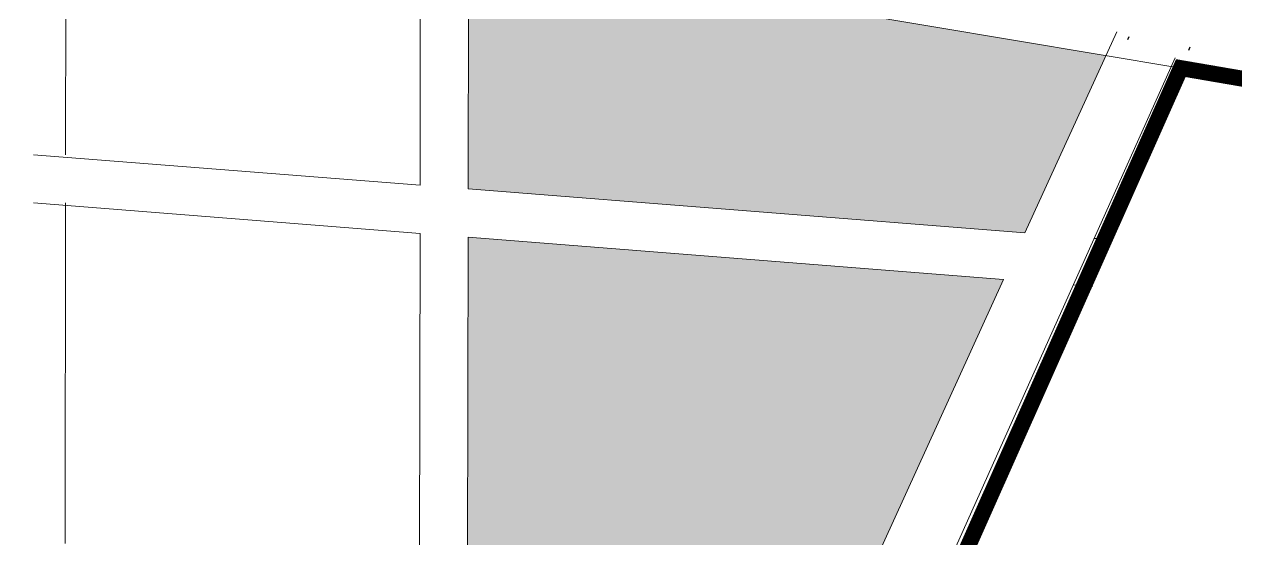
# Model space of a CAD drawing. Header units: millimetres. Extents: x -71 to 10084, y -63 to 6230.
# Drawn here: x 6235.2 to 6614.1, y 3147 to 3308.1 of the extents above; entities that cross this region are included whole.
import ezdxf

# ---------------------------------------------------------------- set-up
doc = ezdxf.new("R2010")
doc.units = ezdxf.units.MM
doc.layers.add('0 Límite subáreas', color=1, linetype='Continuous')
for name, color, linetype, lineweight, true_color in [('00.PROPUESTAS EDIFICACION', 251, 'Continuous', 5, 0x575757), ('00CALLES PROPUESTAS SECUNDARIAS', 18, 'Continuous', 30, 0x000000), ('COTAS', 154, 'Continuous', 5, 0x004f9e)]:
    doc.layers.add(name, color=color, linetype=linetype, lineweight=lineweight, true_color=true_color)
doc.styles.add('Arial', font='arial.ttf')
doc.dimstyles.new('1000', dxfattribs={"dimtxt": 2.5, "dimasz": 1.5, "dimexe": 1.25, "dimexo": 0.625, "dimtad": 1, "dimdec": 0, "dimtxsty": 'Arial', "dimblk": 'ARCHTICK', "dimcen": 2.5, "dimse1": 1, "dimse2": 1, "dimazin": 3, "dimtfac": 1, "dimtdec": 0, "dimtmove": 2, "dimatfit": 3})

# ---------------------------------------------------------------- blocks, each defined once
blk = doc.blocks.new('_ArchTick')
at = {"color": 0, "linetype": 'ByBlock', "const_width": 0.15}
blk.add_lwpolyline([(-0.5, -0.5), (0.5, 0.5)], dxfattribs=at)
blk = doc.blocks.new('*D118')
at = {"layer": 'COTAS', "color": 0, "linetype": 'Continuous', "lineweight": -2, "transparency": 16777216}
blk.add_line((6236.07, 3135.55), (6358.92, 3130.23), dxfattribs=at)
at = {"layer": 'COTAS', "color": 0, "linetype": 'Continuous', "lineweight": -2, "transparency": 16777216, "xscale": 1.5, "yscale": 1.5, "zscale": 1.5}
for p, rotation in [((6236.07, 3135.55), 177.517831899948), ((6358.92, 3130.23), 357.5178318999481)]:
    blk.add_blockref('_ArchTick', p, dxfattribs=dict(at, rotation=rotation))
at = {"layer": 'COTAS', "color": 0, "linetype": 'Continuous', "transparency": 16777216, "insert": (6297.58, 3134.79), "char_height": 2.5, "attachment_point": 5, "rotation": 357.5178, "style": 'Arial'}
blk.add_mtext('123', dxfattribs=at)

msp = doc.modelspace()

# ---------------------------------------------------------------- hatches: boundary and pattern name
at = {"layer": 'COTAS', "linetype": 'Continuous', "true_color": 0xfecc66, "transparency": 33554472}
h = msp.add_hatch(color=31, dxfattribs=at)
h.dxf.hatch_style = 1
h.paths.add_polyline_path([(6440.25, 3320.57), (6374, 3331.67), (6373.9, 3256.61), (6438.69, 3251.5)])
at = {"layer": 'COTAS', "linetype": 'Continuous', "true_color": 0xf26722, "transparency": 33554472}
h = msp.add_hatch(color=30, dxfattribs=at)
h.dxf.hatch_style = 1
h.paths.add_polyline_path([(6547.88, 3242.87), (6573.21, 3298.29), (6440.25, 3320.57), (6438.69, 3251.5)])
at = {"layer": 'COTAS', "linetype": 'Continuous', "true_color": 0xfecc66, "transparency": 33554472}
h = msp.add_hatch(color=31, dxfattribs=at)
h.dxf.hatch_style = 1
h.paths.add_polyline_path([(6438.34, 3236.48), (6373.88, 3241.57), (6373.74, 3141.63), (6436.15, 3139.69)])
at = {"layer": 'COTAS', "linetype": 'Continuous', "true_color": 0xf26722, "transparency": 33554472}
h = msp.add_hatch(color=30, dxfattribs=at)
h.dxf.hatch_style = 1
h.paths.add_polyline_path([(6541.24, 3228.35), (6438.34, 3236.48), (6436.15, 3139.69), (6499.81, 3137.71)])

# ---------------------------------------------------------------- linework, layer by layer
at = {"layer": '0 Límite subáreas', "linetype": 'Continuous', "const_width": 5}
msp.add_lwpolyline([(6657.81, 2716.43), (6660.35, 2784.85), (6662.92, 2853.53), (6667.09, 2927.18), (6857.77, 2922.21), (6870.72, 3247.33), (6596.62, 3294.37), (6520.13, 3122.55), (6482.52, 2195.86)], dxfattribs=at)
at = {"layer": '00.PROPUESTAS EDIFICACION', "linetype": 'Continuous'}
for p, q in [((6248.24, 3354.42), (6248.12, 3267.33)), ((6359, 3334.19), (6358.9, 3257.8)), ((6374, 3331.67), (6373.9, 3256.61)), ((6374, 3331.67), (6596.62, 3294.37)), ((6576.63, 3305.75), (6547.88, 3242.87)), ((6594.87, 3297.55), (6516.54, 3123.23)), ((6238.12, 3267.33), (6358.9, 3257.8)), ((6373.9, 3256.61), (6547.88, 3242.87)), ((6238.1, 3252.29), (6358.88, 3242.75)), ((6248.1, 3252.29), (6247.95, 3145.86)), ((6358.88, 3242.75), (6358.74, 3142.1)), ((6373.88, 3241.57), (6373.74, 3141.63)), ((6373.88, 3241.57), (6541.24, 3228.35)), ((6569.53, 3241.17), (6570.17, 3241.11)), ((6541.24, 3228.35), (6499.81, 3137.71)), ((6563, 3226.63), (6568.99, 3226.16))]:
    msp.add_line(p, q, dxfattribs=at)
at = {"layer": '00CALLES PROPUESTAS SECUNDARIAS', "linetype": 'Continuous'}
for p, q in [((6580.04, 3303.36), (6580.45, 3304.27)), ((6599.08, 3300.02), (6599.52, 3300.99))]:
    msp.add_line(p, q, dxfattribs=at)

# ---------------------------------------------------------------- dimensions: what is measured, and where the dimension line sits
at = {"layer": 'COTAS', "linetype": 'Continuous'}
dim = msp.add_aligned_dim(p1=(6236.62, 3148.26), p2=(6359.47, 3142.93), distance=-12.72, dimstyle='1000', dxfattribs=at)
dim.commit()
dim.dimension.update_dxf_attribs({"geometry": '*D118', "text_midpoint": (6297.58, 3134.79)})

doc.saveas('drawing.dxf')
